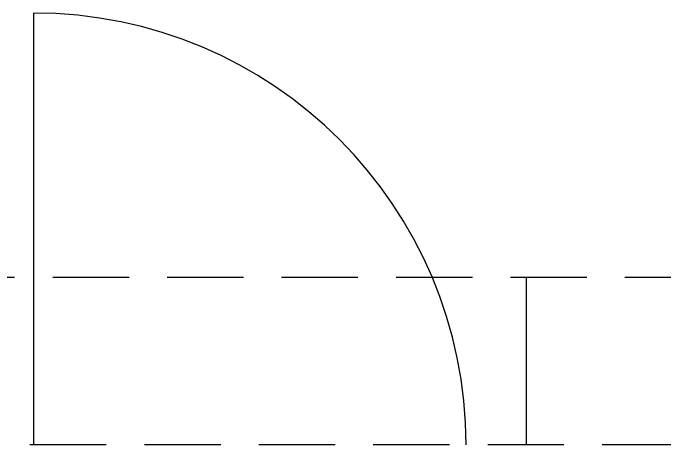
# Model space of a CAD drawing. Header units: millimetres. Extents: x 151130 to 215929, y 2134 to 34533.
# Drawn here: x 166587 to 167944, y 30183 to 31083 of the extents above; entities that cross this region are included whole.
import ezdxf

# ---------------------------------------------------------------- set-up
doc = ezdxf.new("R2010")
doc.units = ezdxf.units.MM
doc.linetypes.add('HIDDEN', pattern=[9.525, 6.35, -3.175])
doc.layers.add('Cuadrícula', color=2, linetype='Continuous')
doc.layers.add('MUEBLES', color=8, linetype='Continuous')

msp = doc.modelspace()

# ---------------------------------------------------------------- linework, layer by layer
at = {"layer": 'Cuadrícula'}
msp.add_lwpolyline([(167654.9, 30533.2), (167654.9, 30183.2)], dxfattribs=at)
at = {"layer": 'MUEBLES', "color": 6}
msp.add_line((166629.9, 31083.2), (166629.9, 30183.2), dxfattribs=at)
at = {"layer": 'MUEBLES', "linetype": 'HIDDEN', "ltscale": 25}
msp.add_line((175829.9, 30183.2), (151429.9, 30183.2), dxfattribs=at)
msp.add_lwpolyline([(151429.9, 30533.2), (173979.9, 30533.2)], dxfattribs=at)
at = {"layer": 'MUEBLES', "color": 6}
msp.add_arc((166629.9, 30183.2), 900, 0, 90, dxfattribs=at)

doc.saveas('drawing.dxf')
